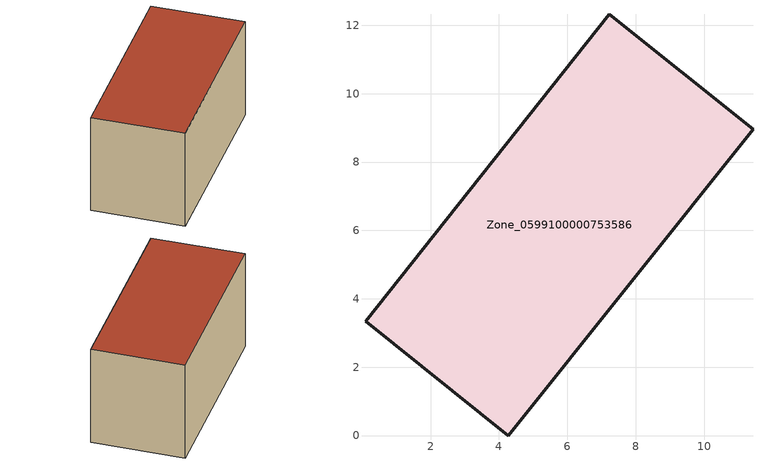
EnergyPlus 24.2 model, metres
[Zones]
Zone_0599100000753586
 floor ground (C_G): 0.1,3.34 7.23,12.32 11.43,8.96 4.28,0 z0.68
 wall outside (C_F): 0.1,3.34 4.28,0 11.43,8.96 7.23,12.32 0.1,3.34 z0.68:6.72
 roof outside (C_R): 7.23,12.32 0.1,3.34 4.28,0 11.43,8.96 z6.72
[BUILDING]
Pand.0599100000753586: North Axis=0; Terrain=City; Loads Convergence Tolerance Value=0.04; Temperature Convergence Tolerance Value=0.4; Solar Distribution=FullExterior; Maximum Number of Warmup Days=25; Minimum Number of Warmup Days=1
[Site:Location]
Rotterdam.The.Hague.AP_ZH_NLD Design_Conditions: Latitude=51.96; Longitude=4.45; Time Zone=1; Elevation=-4.5
[SITE:GROUNDTEMPERATURE:BUILDINGSURFACE]
18, 18, 18, 18, 18, 18, 18, 18, 18, 18, 18, 18
[MATERIAL] Thermal Absorptance=0.9; Solar Absorptance=0.7; Visible Absorptance=0.7
Name | Roughness | Thickness | Conductivity | Density | Specific Heat
G.TC.2006-2014 | MediumSmooth | 0.15 | 0.06 | 540 | 1210
F.TC.2006-2014 | Rough | 0.3 | 0.12 | 1920 | 840
R.TC.2006-2014 | MediumRough | 0.2 | 0.08 | 1500 | 1000
[CONSTRUCTION]
C_G: G.TC.2006-2014
C_F: F.TC.2006-2014
C_R: R.TC.2006-2014
[ZONE]
Zone_0599100000753586: Type=1; Multiplier=1; Ceiling Height=Autocalculate; Volume=Autocalculate; Floor Area=autocalculate; Part of Total Floor Area=Yes
[ZONEINFILTRATION:DESIGNFLOWRATE]
Infil_Zone_0599100000753586: Zone or ZoneList or Space or SpaceList=Zone_0599100000753586; Schedule=AlwaysOn; Design Flow Rate Calculation Method=Flow/Area; Flow Rate per Floor Area=0.0015; Constant Term Coefficient=1; Temperature Term Coefficient=0; Velocity Term Coefficient=0; Velocity Squared Term Coefficient=0
[HVACTEMPLATE:ZONE:IDEALLOADSAIRSYSTEM]
Zone_0599100000753586: Maximum Heating Supply Air Temperature=50; Minimum Cooling Supply Air Temperature=13; Maximum Heating Supply Air Humidity Ratio=0.0156; Minimum Cooling Supply Air Humidity Ratio=0.0077; Heating Limit=NoLimit; Cooling Limit=NoLimit; Dehumidification Control Type=ConstantSensibleHeatRatio; Cooling Sensible Heat Ratio=0.7; Dehumidification Setpoint=60; Humidification Control Type=None; Humidification Setpoint=30; Outdoor Air Method=None; Outdoor Air Flow Rate per Person=0.00944; Outdoor Air Flow Rate per Zone Floor Area=0; Outdoor Air Flow Rate per Zone=0; Demand Controlled Ventilation Type=None; Outdoor Air Economizer Type=NoEconomizer; Heat Recovery Type=None; Sensible Heat Recovery Effectiveness=0.7; Latent Heat Recovery Effectiveness=0.65
[ZONECONTROL:THERMOSTAT]
ThermostatControl_Zone_0599100000753586: Zone or ZoneList=Zone_0599100000753586; Control Type Schedule=DualSetpointControlType; Control 1=Thermostat_Zone_0599100000753586; Temperature Difference Between Cutout And Setpoint=0
[THERMOSTATSETPOINT:DUALSETPOINT]
Thermostat_Zone_0599100000753586: Heating Setpoint Temperature Schedule=HeatingSetpoint_Zone_0599100000753586; Cooling Setpoint Temperature Schedule=CoolingSetpoint_Zone_0599100000753586
[SCHEDULE:COMPACT]
HeatingSetpoint_Zone_0599100000753586: Through: 12/31, For: AllDays, Until: 24:00, 21
CoolingSetpoint_Zone_0599100000753586: Through: 12/31, For: AllDays, Until: 24:00, 24
DualSetpointControlType: Through: 12/31, For: AllDays, Until: 24:00, 4
AlwaysOn: Through: 12/31, For: AllDays, Until: 24:00, 1
